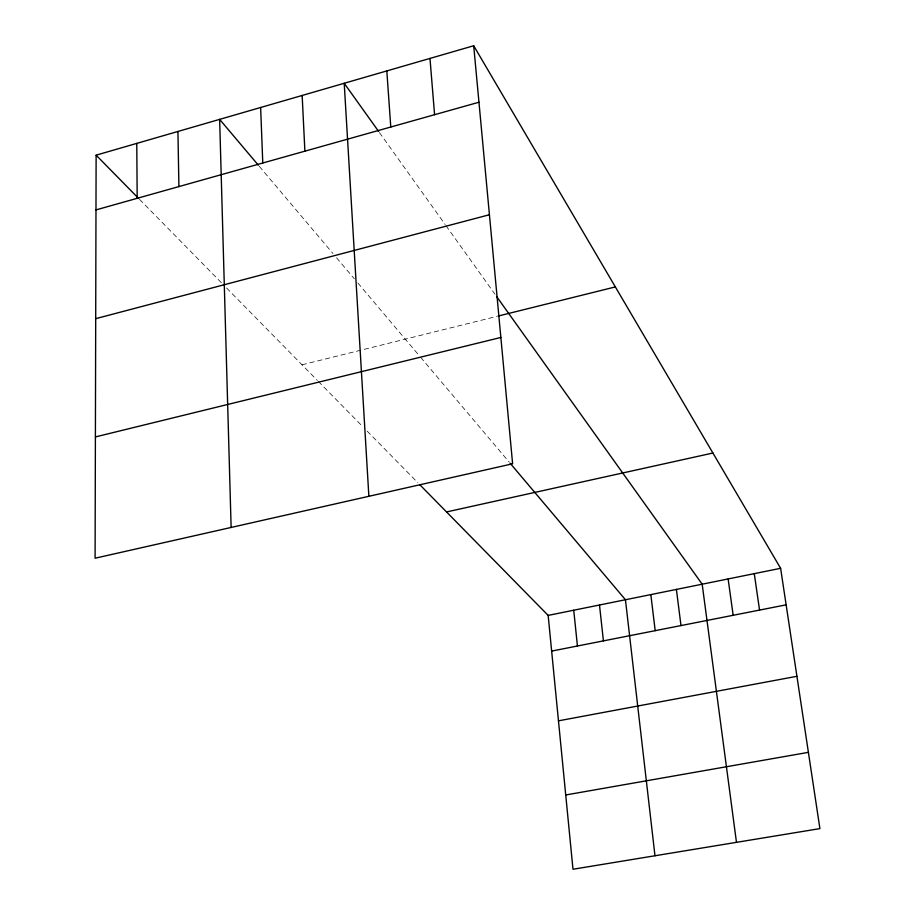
<?xml version="1.0" encoding="UTF-8"?>
<svg xmlns="http://www.w3.org/2000/svg" width="915" height="915" viewBox="0 0 915 915"><rect width="100%" height="100%" fill="white"/><g stroke="black" fill="none" stroke-linecap="round" stroke-linejoin="round"><path stroke-width="0.69" stroke-dasharray="4.58 3.43" d="M302.03 364.81L496.639 316.441M139.526 199.356L222.619 283.97M226.6 288.008L317.333 380.4M318.294 381.372L362.317 426.196M367.144 431.102L417.823 482.708M259.265 166.29L332.957 253.524M336.537 257.756L354.322 278.812M357.868 282.998L419.688 356.187M420.591 357.25L509.266 462.212M379.428 132.549L445.147 224.518M445.971 225.673L494.935 294.184"/><path stroke-width="1.37" d="M96.121 155.173L95.091 558.219L512.617 463.791L473.696 45.75L96.121 155.173L138.554 198.372M95.984 209.901L478.957 102.228M95.709 318.672L489.434 214.739M497.977 316.098L615.36 286.921M95.4 436.924L500.86 337.463M446.543 511.943L712.911 453.028M548.154 615.406L780.621 568.307L819.909 828.613L572.996 869.25L548.154 615.406L419.722 484.641M551.654 651.091L786.134 604.838M558.47 720.837L796.919 676.299M565.722 794.975L808.391 752.347M258.362 165.215L219.634 119.373L231.129 527.452M510.17 463.287L625.448 599.748L654.98 855.754M378.616 131.417L344.212 83.276L368.871 496.296M496.548 296.449L702.171 584.193L736.472 842.349M473.696 45.75L780.621 568.307M754.269 573.636L759.553 610.076M728.123 578.943L733.167 615.28M676.402 589.42L680.989 625.574M650.828 594.601L655.197 630.664M599.485 604.998L603.42 640.877M573.728 610.225L577.434 646.001M429.981 58.423L434.579 114.707M386.816 70.924L390.785 127.025M302.156 95.457L304.889 151.169M260.638 107.49L262.777 163.007M177.933 131.463L178.905 186.591M136.77 143.392L137.181 198.326"/></g></svg>
